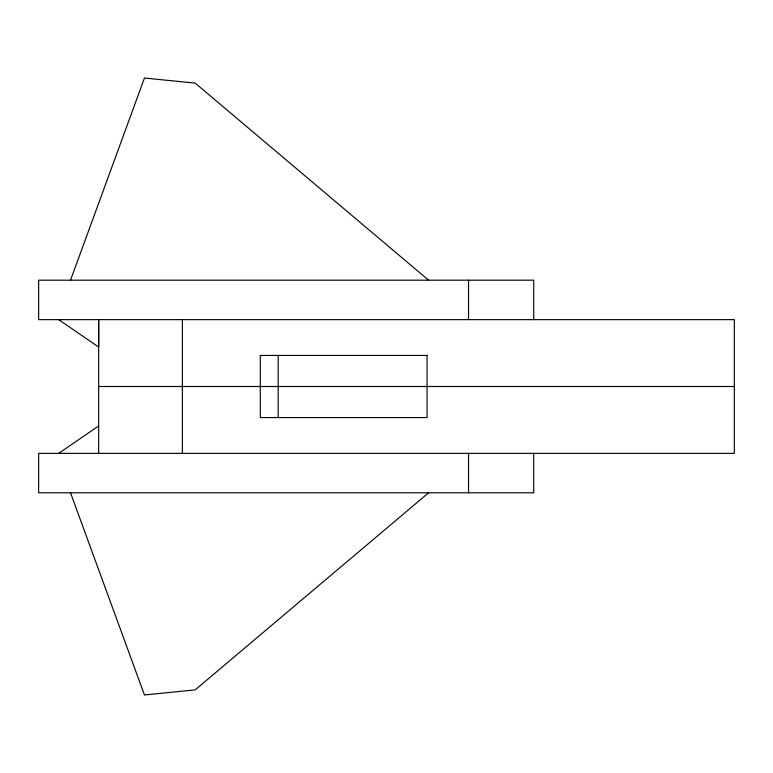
<?xml version="1.0" encoding="UTF-8"?>
<svg xmlns="http://www.w3.org/2000/svg" width="773" height="773" viewBox="0 0 773 773"><rect width="100%" height="100%" fill="white"/><g stroke="black" fill="none" stroke-linecap="round" stroke-linejoin="round"><path stroke-width="1.16" d="M70.527 280.184L144.454 78.034L195.183 83.117L428.58 280.184M428.58 492.816L195.183 689.883L144.454 694.966L70.527 492.816M58.7 453.365L98.664 425.952M98.664 386.5L734.35 386.5M58.7 319.636L98.664 347.048L98.664 319.636L98.664 453.365M533.728 319.636L533.728 280.184L38.65 280.184L38.65 319.636L734.35 319.636L734.35 453.365L38.65 453.365L38.65 492.816L533.728 492.816L533.728 453.365M468.535 280.184L468.535 319.636M468.535 453.365L468.535 492.816M278.193 355.435L278.193 417.565M182.37 319.636L182.37 453.365M427.044 355.435L260.288 355.435L260.288 417.565L427.044 417.565L427.044 355.435"/></g></svg>
